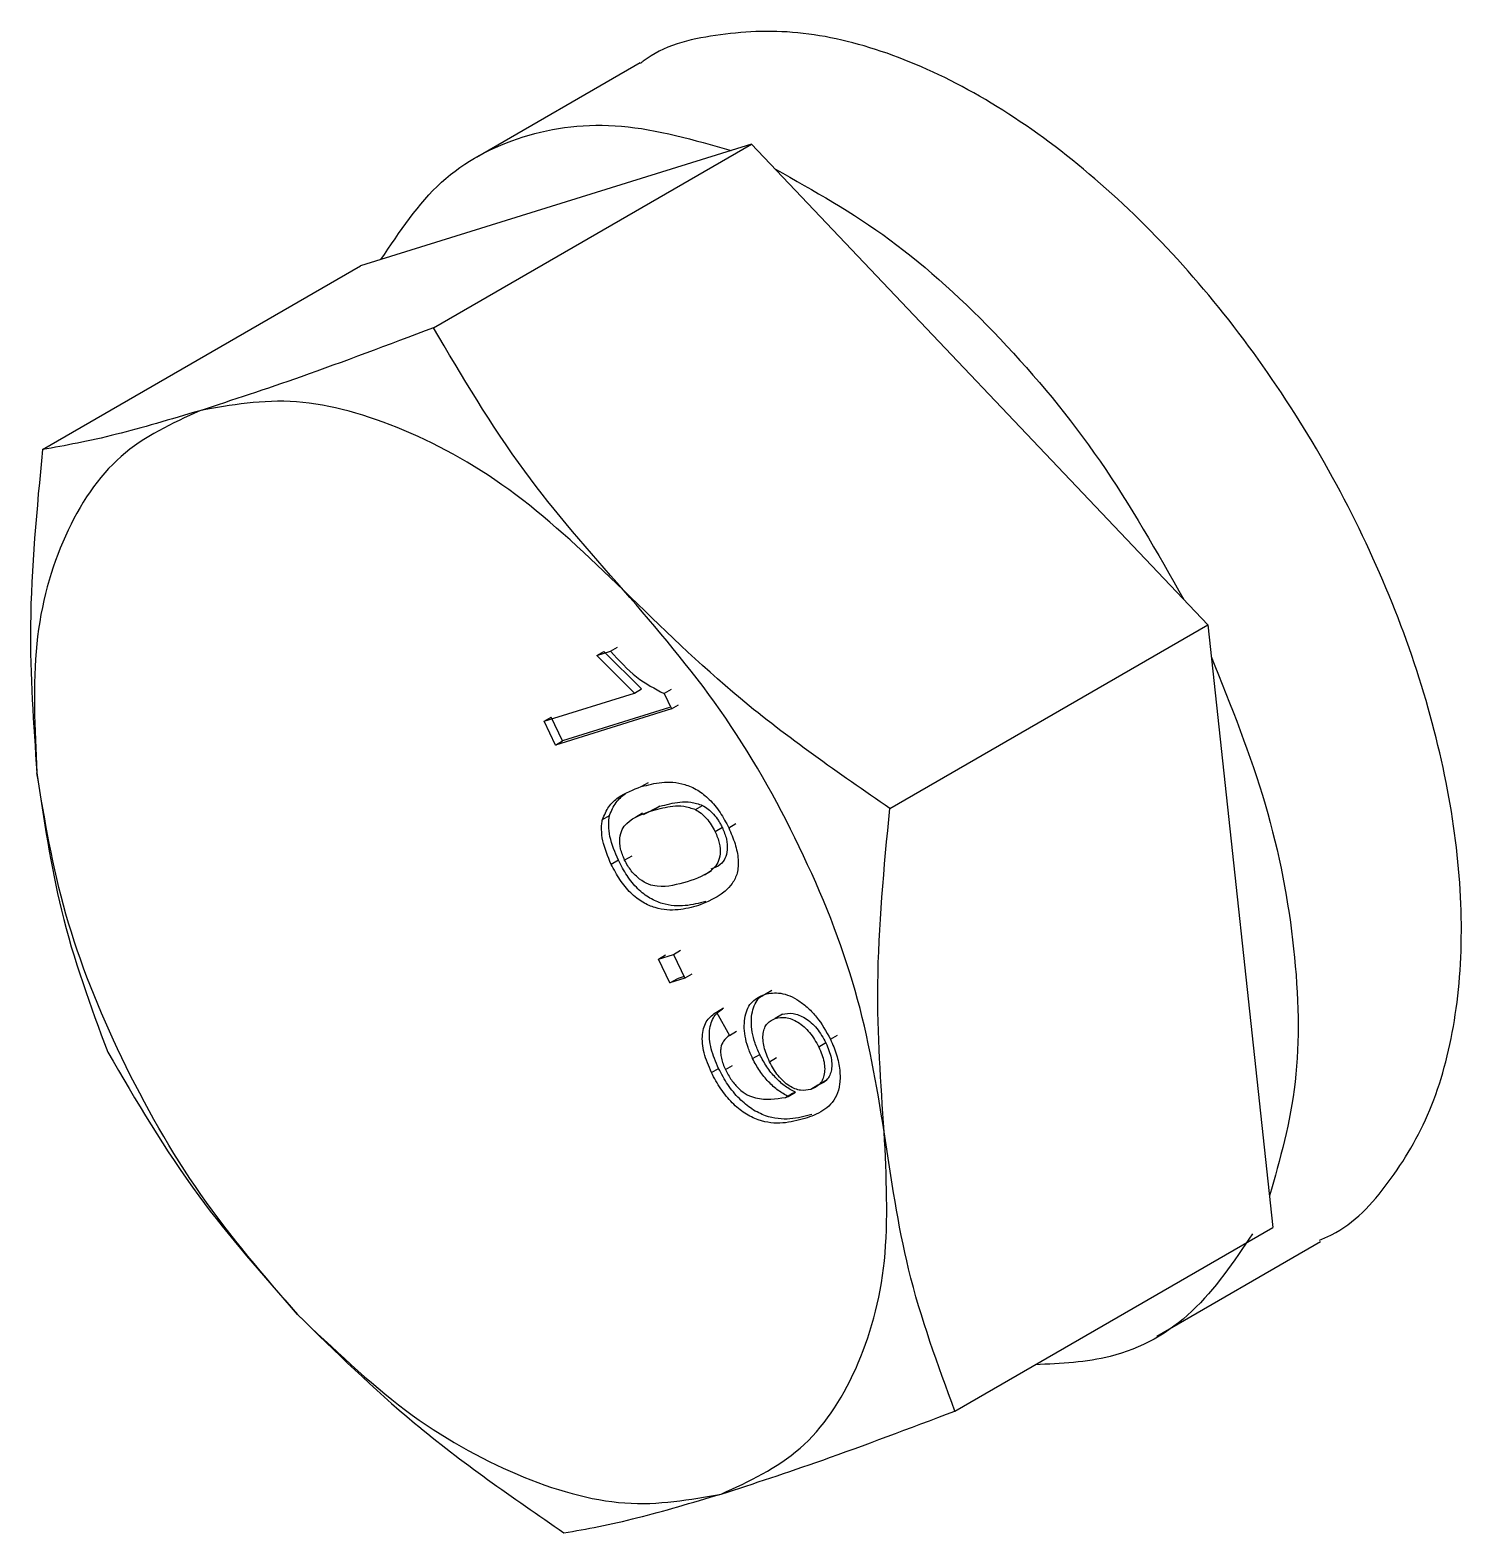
# Model space of a CAD drawing. Header units: millimetres. Extents: x 1293 to 41893, y 1011 to 26911.
# Drawn here: x 5511.67 to 5535.36, y 22666.64 to 22691.51 of the extents above; entities that cross this region are included whole.
import ezdxf

# ---------------------------------------------------------------- set-up
doc = ezdxf.new("R2010")
doc.units = ezdxf.units.MM
doc.header["$LTSCALE"] = 50
doc.layers.add('MAQUINAS', color=11, linetype='Continuous')

msp = doc.modelspace()

# ---------------------------------------------------------------- linework, layer by layer
at = {"layer": 'MAQUINAS', "linetype": 'Continuous', "lineweight": 25}
for p, q in [((5521.760441, 22690.9610952), (5519.054579, 22689.3990344)), ((5523.6043368, 22689.6186409), (5517.1342415, 22687.6025481)), ((5518.3433426, 22686.5815336), (5523.6043368, 22689.6186409)), ((5523.6043368, 22689.6186409), (5531.1525503, 22681.6663038)), ((5511.8732472, 22684.5654408), (5517.1342415, 22687.6025481)), ((5525.8915561, 22678.6291965), (5531.1525503, 22681.6663038)), ((5531.1525503, 22681.6663038), (5532.2306685, 22671.6978739)), ((5521.0427967, 22681.1577603), (5521.2695776, 22681.2284256)), ((5521.0427967, 22681.1577603), (5521.1606478, 22681.2257943)), ((5521.666545, 22680.5378163), (5521.0427967, 22681.1577603)), ((5521.7843961, 22680.6058503), (5521.1606478, 22681.2257943)), ((5521.2695776, 22681.2284256), (5521.3874287, 22681.2964596)), ((5521.666545, 22680.5378163), (5521.7843961, 22680.6058503)), ((5522.2754363, 22680.5976947), (5522.1575851, 22680.5296607)), ((5520.1713288, 22680.0719044), (5521.666545, 22680.5378163)), ((5522.1575851, 22680.5296607), (5522.2794859, 22680.276418)), ((5522.2794859, 22680.276418), (5522.397337, 22680.344452)), ((5520.1713288, 22680.0719044), (5520.2891799, 22680.1399384)), ((5520.4785404, 22679.7465517), (5520.2891799, 22680.1399384)), ((5522.2794859, 22680.276418), (5520.3606892, 22679.6785177)), ((5522.2452772, 22680.2970699), (5520.4785404, 22679.7465517)), ((5520.3606892, 22679.6785177), (5520.1713288, 22680.0719044)), ((5520.3606892, 22679.6785177), (5520.4785404, 22679.7465517)), ((5521.7804199, 22678.989929), (5521.898271, 22679.057963)), ((5521.8144064, 22678.5277608), (5522.0884002, 22678.6648158)), ((5522.0884002, 22678.6648158), (5521.9705491, 22678.5967818)), ((5522.6748998, 22678.6119756), (5522.7927509, 22678.6800096)), ((5521.1378741, 22678.4468825), (5521.2557252, 22678.5149165)), ((5521.8025167, 22678.5493389), (5521.6846655, 22678.4813049)), ((5523.226288, 22678.3094847), (5523.3441391, 22678.3775187)), ((5523.1206684, 22678.3128329), (5523.0028173, 22678.2447988)), ((5521.4007425, 22677.771953), (5521.2828914, 22677.703919)), ((5521.6221421, 22677.8409415), (5521.504291, 22677.7729075)), ((5522.8251646, 22677.5330042), (5522.9430157, 22677.6010382)), ((5522.064933, 22676.1380377), (5522.3109326, 22676.2146915)), ((5522.064933, 22676.1380377), (5522.1827841, 22676.2060717)), ((5522.2542934, 22675.744651), (5522.064933, 22676.1380377)), ((5522.3109326, 22676.2146915), (5522.4287837, 22676.2827256)), ((5522.3109326, 22676.2146915), (5522.500293, 22675.8213049)), ((5522.6181441, 22675.8893389), (5522.500293, 22675.8213049)), ((5522.500293, 22675.8213049), (5522.2542934, 22675.744651)), ((5522.2542934, 22675.744651), (5522.3721445, 22675.812685)), ((5522.4871868, 22675.8485324), (5522.3721445, 22675.812685)), ((5523.8202224, 22675.5540096), (5523.9380736, 22675.6220436)), ((5523.0246693, 22675.2608747), (5523.1425204, 22675.3289087)), ((5523.0246693, 22675.2608747), (5523.2386296, 22674.8751534)), ((5524.1143653, 22675.2245847), (5523.9965141, 22675.1565507)), ((5523.2386296, 22674.8751534), (5523.3564808, 22674.9431874)), ((5523.8573794, 22675.0585279), (5523.8526623, 22675.0558048)), ((5524.9098205, 22674.8120313), (5525.0276716, 22674.8800653)), ((5524.8352678, 22674.7508395), (5524.7174167, 22674.6828055)), ((5523.6217887, 22674.4905538), (5523.7396398, 22674.5585878)), ((5523.900884, 22674.4396823), (5524.0187352, 22674.5077163)), ((5522.9406826, 22674.2599416), (5523.0585338, 22674.3279756)), ((5523.1718461, 22674.3086461), (5523.2896973, 22674.3766801)), ((5524.7373111, 22674.0789906), (5524.8551622, 22674.1470246)), ((5524.1645806, 22673.8496248), (5524.2824317, 22673.9176588)), ((5524.2105866, 22673.8660809), (5524.3284377, 22673.9341149)), ((5524.2824317, 22673.9176588), (5524.3284377, 22673.9341149)), ((5524.7008965, 22674.0501737), (5524.5830453, 22673.9821397)), ((5524.1645806, 22673.8496248), (5524.2105866, 22673.8660809)), ((5526.9696743, 22668.6607666), (5532.2306685, 22671.6978739)), ((5530.3103309, 22669.9013877), (5533.0161929, 22671.4634485))]:
    msp.add_line(p, q, dxfattribs=at)
for points, knots in [([(5533.0021338, 22671.4900059), (5533.0691906, 22671.5177454), (5533.5259416, 22671.70669), (5534.1697214, 22672.4114084), (5534.8742015, 22673.5879325), (5535.2802398, 22675.0833564), (5535.3960712, 22676.798957), (5535.211088, 22678.6820377), (5534.73389, 22680.6590997), (5533.9818745, 22682.6570231), (5532.9832843, 22684.6008705), (5531.775446, 22686.4179825), (5530.4034969, 22688.0404547), (5528.9189105, 22689.4073458), (5527.3765939, 22690.4685241), (5525.8365311, 22691.1806038), (5524.3477297, 22691.530755), (5522.9979307, 22691.4543734), (5522.1245868, 22691.2443391), (5521.7809779, 22690.9656711), (5521.7655671, 22690.9531728)], [0, 0, 0, 0, 0.0106094859, 0.0722654485, 0.1339214111, 0.1955773737, 0.2572333363, 0.3188892989, 0.3805452615, 0.4422012241, 0.5038571867, 0.5655131493, 0.6271691118, 0.6888250744, 0.750481037, 0.8121369996, 0.8737929622, 0.9354489248, 0.9971048874, 1, 1, 1, 1]), ([(5518.3433426, 22686.5815336), (5517.5894016, 22686.2965238), (5516.1742699, 22685.7615664), (5515.0173018, 22685.3848888), (5514.4767326, 22685.208894)], [0, 0, 0, 0, 0.5327709195, 1, 1, 1, 1]), ([(5521.4858871, 22682.2407719), (5520.9168317, 22682.8866523), (5519.6988952, 22684.2690157), (5518.8145148, 22685.7777329), (5518.3433426, 22686.5815336)], [0, 0, 0, 0, 0.4672290805, 1, 1, 1, 1]), ([(5514.4767326, 22685.208894), (5513.9930161, 22685.0657196), (5512.9577285, 22684.7592866), (5512.2501986, 22684.6328191), (5511.8732472, 22684.5654408)], [0, 0, 0, 0, 0.4672290805, 1, 1, 1, 1]), ([(5511.8732472, 22684.5654408), (5511.7789732, 22683.5854461), (5511.6020229, 22681.7460164), (5511.7238315, 22680.0220977), (5511.780744, 22679.2166327)], [0, 0, 0, 0, 0.5327709195, 1, 1, 1, 1]), ([(5525.8915561, 22678.6291965), (5525.0433943, 22679.2153656), (5523.451412, 22680.315593), (5522.111795, 22681.6277118), (5521.4858871, 22682.2407719)], [0, 0, 0, 0, 0.5327709195, 1, 1, 1, 1]), ([(5521.2695776, 22681.2284256), (5521.4116209, 22681.0757564), (5521.6952166, 22680.7709457), (5522.0036403, 22680.6099961), (5522.1575851, 22680.5296607)], [0, 0, 0, 0, 0.5008657323, 1, 1, 1, 1]), ([(5511.780744, 22679.2166327), (5511.8945092, 22678.4439881), (5512.1379982, 22676.790314), (5512.6686497, 22675.3593741), (5512.9513654, 22674.5970109)], [0, 0, 0, 0, 0.4672290805, 1, 1, 1, 1]), ([(5521.1378741, 22678.4468825), (5521.1694149, 22678.5217002), (5521.2325427, 22678.6714448), (5521.4484229, 22678.8629705), (5521.6476268, 22678.9391478), (5521.7804199, 22678.989929)], [0, 0, 0, 0, 0.249753552, 0.499871473, 1, 1, 1, 1]), ([(5521.2557252, 22678.5149165), (5521.2869219, 22678.5903582), (5521.3493608, 22678.7413516), (5521.4607203, 22678.8308404), (5521.5164407, 22678.8756174)], [0, 0, 0, 0, 0.4996355373, 1, 1, 1, 1]), ([(5521.7804199, 22678.989929), (5521.8911987, 22679.0190441), (5522.1124831, 22679.0772026), (5522.4316412, 22679.0615473), (5522.7056587, 22678.9457479), (5522.9108424, 22678.7870429), (5523.0911976, 22678.5671234), (5523.1812281, 22678.395421), (5523.226288, 22678.3094847)], [0, 0, 0, 0, 0.2504817087, 0.5003455958, 0.6317049057, 0.7502211388, 0.8749866995, 1, 1, 1, 1]), ([(5521.9705491, 22678.5967818), (5522.078552, 22678.6252406), (5522.240547, 22678.6679263), (5522.4779092, 22678.6785932), (5522.609294, 22678.6341619), (5522.6748998, 22678.6119756)], [0, 0, 0, 0, 0.5003723119, 0.7505151407, 1, 1, 1, 1]), ([(5522.0884002, 22678.6648158), (5522.1964031, 22678.6932746), (5522.3583981, 22678.7359603), (5522.5957604, 22678.7466272), (5522.7271451, 22678.702196), (5522.7927509, 22678.6800096)], [0, 0, 0, 0, 0.50037231189, 0.75051514073, 1, 1, 1, 1]), ([(5522.6748998, 22678.6119756), (5522.7063638, 22678.5924973), (5522.7692715, 22678.5535533), (5522.8597913, 22678.467493), (5522.9411401, 22678.3630442), (5522.9822557, 22678.2842187), (5523.0028173, 22678.2447988)], [0, 0, 0, 0, 0.25015845617, 0.50015557244, 0.75003243026, 1, 1, 1, 1]), ([(5522.7927509, 22678.6800096), (5522.8241973, 22678.6605254), (5522.8870698, 22678.6215696), (5522.9778536, 22678.5355978), (5523.0448294, 22678.44825), (5523.090964, 22678.372231), (5523.1107667, 22678.3326327), (5523.1206684, 22678.3128329)], [0, 0, 0, 0, 0.2500549443, 0.4999486155, 0.749722078, 0.8748570557, 1, 1, 1, 1]), ([(5525.7990529, 22673.2803884), (5525.7421404, 22674.0858534), (5525.6203318, 22675.8097721), (5525.7972821, 22677.6492018), (5525.8915561, 22678.6291965)], [0, 0, 0, 0, 0.4672290805, 1, 1, 1, 1]), ([(5521.2828914, 22677.703919), (5521.2270427, 22677.8357473), (5521.1431629, 22678.0337422), (5521.1209484, 22678.2528341), (5521.1236693, 22678.3685346), (5521.1331392, 22678.4207668), (5521.1378741, 22678.4468825)], [0, 0, 0, 0, 0.4987953461, 0.7491482596, 0.8745764119, 1, 1, 1, 1]), ([(5521.4007425, 22677.771953), (5521.3453739, 22677.9034511), (5521.262215, 22678.1009501), (5521.2334547, 22678.3536608), (5521.2483015, 22678.4611635), (5521.2557252, 22678.5149165)], [0, 0, 0, 0, 0.4990363131, 0.7495101716, 1, 1, 1, 1]), ([(5521.504291, 22677.7729075), (5521.4781487, 22677.8367831), (5521.4258498, 22677.9645697), (5521.4207348, 22678.1426501), (5521.4545599, 22678.2906579), (5521.6215393, 22678.479809), (5521.8154493, 22678.5447992), (5521.9705491, 22678.5967818)], [0, 0, 0, 0, 0.1246963828, 0.2494616582, 0.3744323466, 0.4996371137, 1, 1, 1, 1]), ([(5523.0028173, 22678.2447988), (5523.0293404, 22678.1808548), (5523.0823856, 22678.0529696), (5523.0903562, 22677.872585), (5523.0538792, 22677.7263587), (5522.8896172, 22677.5331777), (5522.6946121, 22677.4684203), (5522.5386303, 22677.4166218)], [0, 0, 0, 0, 0.1247447425, 0.24948375779, 0.37447081842, 0.49964809889, 1, 1, 1, 1]), ([(5523.226288, 22678.3094847), (5523.2646187, 22678.2214931), (5523.3412486, 22678.0455823), (5523.39344, 22677.7813947), (5523.3766721, 22677.5504409), (5523.2016417, 22677.217306), (5522.9379449, 22677.1093024), (5522.727222, 22677.0229956)], [0, 0, 0, 0, 0.125373348, 0.2506437386, 0.375697515, 0.5011131747, 1, 1, 1, 1]), ([(5523.1206684, 22678.3128329), (5523.1471764, 22678.2489139), (5523.2001913, 22678.1210788), (5523.2083893, 22677.9403176), (5523.1710463, 22677.795526), (5523.0802858, 22677.6782235), (5522.9864717, 22677.6434713), (5522.9309425, 22677.6229012)], [0, 0, 0, 0, 0.1831229089, 0.3662374103, 0.5497160376, 0.733473904, 1, 1, 1, 1]), ([(5522.727222, 22677.0229956), (5522.6165827, 22676.993799), (5522.3955709, 22676.9354762), (5522.079227, 22676.9520697), (5521.8061452, 22677.0658074), (5521.6003757, 22677.2224973), (5521.4176408, 22677.4464007), (5521.3278362, 22677.6180253), (5521.2828914, 22677.703919)], [0, 0, 0, 0, 0.2504758129, 0.5003473544, 0.6257683408, 0.7501761831, 0.8749696966, 1, 1, 1, 1]), ([(5522.8450731, 22677.0910296), (5522.7344336, 22677.061823), (5522.5134215, 22677.0034803), (5522.1968623, 22677.0202096), (5521.9237428, 22677.1338075), (5521.7180312, 22677.2908219), (5521.5354903, 22677.5144239), (5521.4456868, 22677.6860557), (5521.4007425, 22677.771953)], [0, 0, 0, 0, 0.2504715078, 0.5003387545, 0.6261880614, 0.750180477, 0.8749718456, 1, 1, 1, 1]), ([(5522.5386303, 22677.4166218), (5522.38049, 22677.3708176), (5522.1827827, 22677.3135531), (5521.900972, 22677.3641038), (5521.7520315, 22677.4539271), (5521.6071607, 22677.5893216), (5521.538571, 22677.7117298), (5521.504291, 22677.7729075)], [0, 0, 0, 0, 0.5004095025, 0.6256126137, 0.7505796735, 0.875343692, 1, 1, 1, 1]), ([(5523.6217887, 22674.4905538), (5523.5943119, 22674.5526817), (5523.539377, 22674.6768955), (5523.4933532, 22674.8638203), (5523.4783188, 22675.0402843), (5523.4952589, 22675.1979242), (5523.5406904, 22675.3327004), (5523.6367525, 22675.4737714), (5523.7469819, 22675.5219788), (5523.8202224, 22675.5540096)], [0, 0, 0, 0, 0.1250740585, 0.2500636243, 0.3732612247, 0.5001992382, 0.6242961008, 0.7503685137, 1, 1, 1, 1]), ([(5523.7396398, 22674.5585878), (5523.7253791, 22674.589468), (5523.6968565, 22674.6512309), (5523.6504649, 22674.7764398), (5523.6108453, 22674.9319115), (5523.5963285, 22675.1083306), (5523.6128452, 22675.2665435), (5523.6596039, 22675.3992554), (5523.7186442, 22675.4987056), (5523.7769953, 22675.5277821), (5523.7995358, 22675.5390141)], [0, 0, 0, 0, 0.0754695938, 0.1509450716, 0.3015784561, 0.4503125771, 0.603033998, 0.752854686, 0.9045299868, 1, 1, 1, 1]), ([(5523.8202224, 22675.5540096), (5523.9059221, 22675.5704604), (5524.0350376, 22675.5952453), (5524.2358287, 22675.5343121), (5524.3906251, 22675.4499933), (5524.5415635, 22675.3309269), (5524.7334715, 22675.1311331), (5524.8391672, 22674.9398777), (5524.9098205, 22674.8120313)], [0, 0, 0, 0, 0.24986885846, 0.37645352867, 0.50034766571, 0.6272386366, 0.7508240847, 1, 1, 1, 1]), ([(5522.9406826, 22674.2599416), (5522.8940258, 22674.3688214), (5522.823867, 22674.532546), (5522.7880282, 22674.7455388), (5522.787784, 22674.9405006), (5522.8551747, 22675.1407006), (5522.9681116, 22675.2207745), (5523.0246693, 22675.2608747)], [0, 0, 0, 0, 0.2498594906, 0.3757183909, 0.500481002, 0.7498462328, 1, 1, 1, 1]), ([(5523.0585338, 22674.3279756), (5523.0118792, 22674.4368545), (5522.9416794, 22674.6006815), (5522.9058608, 22674.813678), (5522.9056663, 22675.0086062), (5522.973024, 22675.208736), (5523.0859622, 22675.288809), (5523.1425204, 22675.3289087)], [0, 0, 0, 0, 0.2498591948, 0.3759561592, 0.5004815934, 0.749846529, 1, 1, 1, 1]), ([(5523.900884, 22674.4396823), (5523.8658511, 22674.5217011), (5523.8133621, 22674.6445879), (5523.7902249, 22674.8035613), (5523.7945329, 22674.9111438), (5523.8194034, 22675.0036132), (5523.8772488, 22675.1021111), (5523.9489131, 22675.1348228), (5523.9965141, 22675.1565507)], [0, 0, 0, 0, 0.2495205461, 0.3738507838, 0.4998887841, 0.6240955932, 0.7503154422, 1, 1, 1, 1]), ([(5523.9965141, 22675.1565507), (5524.0529059, 22675.1675636), (5524.1655408, 22675.1895603), (5524.339002, 22675.1199982), (5524.4725819, 22675.0215541), (5524.6005343, 22674.8920907), (5524.6703938, 22674.7670029), (5524.7174167, 22674.6828055)], [0, 0, 0, 0, 0.2502503989, 0.4998417518, 0.6295762977, 0.7506653539, 1, 1, 1, 1]), ([(5524.1143653, 22675.2245847), (5524.1707569, 22675.235598), (5524.2833916, 22675.2575957), (5524.4567751, 22675.1880597), (5524.5903552, 22675.0896599), (5524.7183295, 22674.9602192), (5524.7882443, 22674.8350358), (5524.8352678, 22674.7508395)], [0, 0, 0, 0, 0.250250228, 0.4998414106, 0.6292883971, 0.7506655241, 1, 1, 1, 1]), ([(5523.2386296, 22674.8751534), (5523.2039081, 22674.8475421), (5523.1412009, 22674.797676), (5523.0943815, 22674.6919092), (5523.0885229, 22674.5882576), (5523.1020475, 22674.4970037), (5523.1292922, 22674.4020613), (5523.1576621, 22674.3397832), (5523.1718461, 22674.3086461)], [0, 0, 0, 0, 0.27647679925, 0.49931795982, 0.6237184282, 0.74949618787, 0.87475616277, 1, 1, 1, 1]), ([(5524.9098205, 22674.8120313), (5524.9468855, 22674.7261802), (5525.0210043, 22674.5545037), (5525.0701166, 22674.298433), (5525.0710017, 22674.0651418), (5524.9976915, 22673.8082387), (5524.794583, 22673.6084068), (5524.5872765, 22673.5353215), (5524.4833563, 22673.4986847)], [0, 0, 0, 0, 0.1250635897, 0.2500895576, 0.3751100052, 0.5001693996, 0.7494409524, 1, 1, 1, 1]), ([(5524.7174167, 22674.6828055), (5524.7520492, 22674.5990059), (5524.8038052, 22674.4737732), (5524.817724, 22674.3156784), (5524.8054229, 22674.2116948), (5524.7729759, 22674.1238909), (5524.706111, 22674.0336982), (5524.6321713, 22674.0027211), (5524.5830453, 22673.9821397)], [0, 0, 0, 0, 0.2490168506, 0.3721383925, 0.4993654558, 0.6235619335, 0.7498926933, 1, 1, 1, 1]), ([(5524.8352678, 22674.7508395), (5524.8699024, 22674.667039), (5524.9216205, 22674.541904), (5524.9355689, 22674.383808), (5524.9233121, 22674.2798877), (5524.8908652, 22674.1919966), (5524.8240278, 22674.1017596), (5524.7500223, 22674.070755), (5524.7008965, 22674.0501737)], [0, 0, 0, 0, 0.249017166, 0.3718446562, 0.4993648037, 0.6232259432, 0.7498923764, 1, 1, 1, 1]), ([(5512.9513654, 22674.5970109), (5513.4225376, 22673.7932103), (5514.306918, 22672.284493), (5515.5248545, 22670.9021296), (5516.0939099, 22670.2562492)], [0, 0, 0, 0, 0.5327709195, 1, 1, 1, 1]), ([(5524.2105866, 22673.8660809), (5524.1550792, 22673.8956252), (5524.0437156, 22673.9548994), (5523.8822897, 22674.103741), (5523.7330707, 22674.2816097), (5523.6588273, 22674.4210097), (5523.6217887, 22674.4905538)], [0, 0, 0, 0, 0.24894317678, 0.4994502947, 0.7502849385, 1, 1, 1, 1]), ([(5524.3284377, 22673.9341149), (5524.2727952, 22673.9637401), (5524.1608636, 22674.0233345), (5523.9992665, 22674.1727487), (5523.8503262, 22674.3506319), (5523.7764975, 22674.4893401), (5523.7396398, 22674.5585878)], [0, 0, 0, 0, 0.2495404591, 0.5019797072, 0.7513717736, 1, 1, 1, 1]), ([(5524.5830453, 22673.9821397), (5524.5294815, 22673.9713024), (5524.4484377, 22673.9549051), (5524.3233926, 22673.9875679), (5524.2260116, 22674.0384197), (5524.1313784, 22674.1124495), (5524.011111, 22674.2389604), (5523.9450625, 22674.3592339), (5523.900884, 22674.4396823)], [0, 0, 0, 0, 0.2499764907, 0.3782221671, 0.5003423322, 0.6274524307, 0.7508110927, 1, 1, 1, 1]), ([(5524.4833563, 22673.4986847), (5524.3657225, 22673.4675154), (5524.1308549, 22673.4052828), (5523.7885272, 22673.4336339), (5523.4956036, 22673.5755594), (5523.2798727, 22673.7528778), (5523.0855428, 22673.9862562), (5522.9889829, 22674.1686876), (5522.9406826, 22674.2599416)], [0, 0, 0, 0, 0.2504849429, 0.5001185141, 0.6278991852, 0.7500923696, 0.8749936752, 1, 1, 1, 1]), ([(5524.6012074, 22673.5667187), (5524.4835734, 22673.5355498), (5524.2487054, 22673.4733177), (5523.9063036, 22673.5016714), (5523.6133668, 22673.6436493), (5523.3976512, 22673.8209998), (5523.2033937, 22674.0542902), (5523.1068339, 22674.2367216), (5523.0585338, 22674.3279756)], [0, 0, 0, 0, 0.2504849259, 0.5001184801, 0.6280398823, 0.7500923866, 0.8749936837, 1, 1, 1, 1]), ([(5523.1718461, 22674.3086461), (5523.2031074, 22674.2503868), (5523.2656038, 22674.1339171), (5523.3934558, 22673.987776), (5523.5337427, 22673.8817286), (5523.8089284, 22673.7939731), (5524.0065744, 22673.8249003), (5524.1645806, 22673.8496248)], [0, 0, 0, 0, 0.1252073258, 0.2503100191, 0.3753386279, 0.50062014744, 1, 1, 1, 1]), ([(5526.9696743, 22668.6607666), (5526.6869586, 22669.4231298), (5526.1563071, 22670.8540696), (5525.9128181, 22672.5077438), (5525.7990529, 22673.2803884)], [0, 0, 0, 0, 0.53277091955, 1, 1, 1, 1]), ([(5531.8916234, 22671.5922269), (5531.582405, 22671.133173), (5530.9639682, 22670.2150654), (5529.7036004, 22669.4921215), (5528.722314, 22669.4471018), (5528.2980796, 22669.4276387)], [0, 0, 0, 0, 0.3621127876, 0.7242255753, 1, 1, 1, 1]), ([(5516.0939099, 22670.2562492), (5516.7198179, 22669.6431892), (5518.0594348, 22668.3310704), (5519.6514171, 22667.230843), (5520.4995789, 22666.6446738)], [0, 0, 0, 0, 0.46722908045, 1, 1, 1, 1]), ([(5523.1030643, 22667.2881271), (5523.6436334, 22667.4641218), (5524.8006015, 22667.8407994), (5526.2157333, 22668.3757569), (5526.9696743, 22668.6607666)], [0, 0, 0, 0, 0.4672290805, 1, 1, 1, 1]), ([(5520.4995789, 22666.6446738), (5520.8765303, 22666.7120521), (5521.5840601, 22666.8385196), (5522.6193478, 22667.1449526), (5523.1030643, 22667.2881271)], [0, 0, 0, 0, 0.5327709195, 1, 1, 1, 1])]:
    msp.add_open_spline(points, degree=3, knots=knots, dxfattribs=at)
for points in [[(5517.4732866, 22687.7081952), (5517.7811085, 22688.171433), (5518.3967525, 22689.0979086), (5519.7868845, 22689.8205107), (5521.4193173, 22690.039745), (5522.6499669, 22689.6885776), (5523.2652917, 22689.5129939)], [(5523.9998773, 22689.2019235), (5524.634467, 22688.8482139), (5525.9036464, 22688.1407946), (5527.7424816, 22686.4516044), (5529.4298641, 22684.4257868), (5530.3146279, 22682.8639431), (5530.7570098, 22682.0830212)], [(5521.4858871, 22682.2407719), (5520.8972679, 22682.8026182), (5519.7200295, 22683.9263109), (5517.8468212, 22684.9683334), (5516.0300101, 22685.4889), (5514.9944918, 22685.3022294), (5514.4767326, 22685.208894)], [(5514.4767326, 22685.208894), (5514.0158993, 22684.9972982), (5513.0942326, 22684.5741067), (5512.187145, 22683.2047686), (5511.6749101, 22681.4194379), (5511.7454661, 22679.9509011), (5511.780744, 22679.2166327)], [(5525.7990529, 22673.2803884), (5525.6712671, 22674.0538305), (5525.4156954, 22675.6007148), (5524.4495747, 22678.0120753), (5523.1449984, 22680.3179726), (5522.0389242, 22681.5998388), (5521.4858871, 22682.2407719)], [(5531.2090457, 22681.1439394), (5531.5358135, 22680.3269919), (5532.1893489, 22678.693097), (5532.6380521, 22676.2813048), (5532.6930017, 22674.0362529), (5532.347116, 22672.8255765), (5532.1741731, 22672.2202383)], [(5516.0939099, 22670.2562492), (5515.5408727, 22670.8971823), (5514.4347985, 22672.1790485), (5513.1302223, 22674.4849458), (5512.1641016, 22676.8963063), (5511.9085299, 22678.4431906), (5511.780744, 22679.2166327)], [(5523.1030643, 22667.2881271), (5523.5638977, 22667.4997229), (5524.4855644, 22667.9229145), (5525.3926519, 22669.2922525), (5525.9048868, 22671.0775832), (5525.8343309, 22672.54612), (5525.7990529, 22673.2803884)], [(5516.0939099, 22670.2562492), (5516.6825291, 22669.6944029), (5517.8597675, 22668.5707102), (5519.7329757, 22667.5286877), (5521.5497868, 22667.0081211), (5522.5853051, 22667.1947918), (5523.1030643, 22667.2881271)]]:
    msp.add_open_spline(points, degree=3, dxfattribs=at)

doc.saveas('drawing.dxf')
